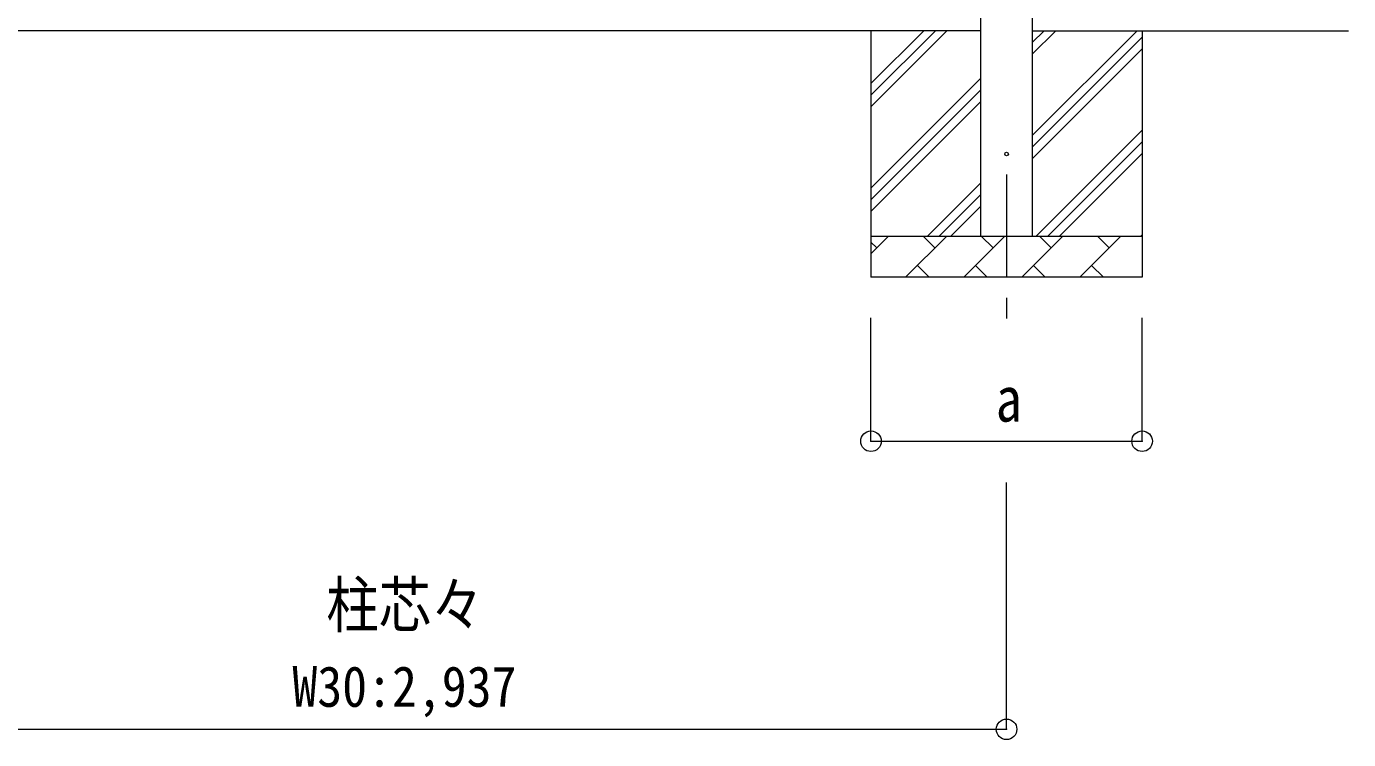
# Model space of a CAD drawing. Units: millimetres at full size, sheet at 1:50; details may follow other scales. Extents: x -14053 to 14053, y -9700 to 9700.
# Drawn here: x -4947 to -1729, y 2418 to 4153 of the extents above; entities that cross this region are included whole.
import ezdxf
from ezdxf.enums import TextEntityAlignment as Align

# ---------------------------------------------------------------- set-up
doc = ezdxf.new("R2010")
doc.units = ezdxf.units.MM
doc.header["$LTSCALE"] = 50
doc.header["$PDMODE"] = 32
doc.header["$PDSIZE"] = 50
doc.linetypes.add('CHAIN1', pattern=[8, 5, -1, 1, -1])
for name, color, linetype, lineweight in [('0-2_建具', 4, 'Continuous', 9), ('0-3_階段', 7, 'CHAIN1', 9), ('0-4_設備', 7, 'Continuous', 9), ('0-8_外構', 6, 'Continuous', 9)]:
    doc.layers.add(name, color=color, linetype=linetype, lineweight=lineweight)
doc.styles.add('ＭＳ ゴシック', font='')
doc.styles.get('ＭＳ ゴシック').set_extended_font_data('MS Gothic')

msp = doc.modelspace()

# ---------------------------------------------------------------- linework, layer by layer
at = {"layer": '0-2_建具'}
for p, q in [((-2623.94, 3642.73), (-2623.94, 6497.73)), ((-2498.94, 6497.73), (-2498.94, 3642.73))]:
    msp.add_line(p, q, dxfattribs=at)
msp.add_circle((-2561.44, 3842.73), 4.5, dxfattribs=at)
at = {"layer": '0-3_階段'}
msp.add_line((-2561.44, 3792.73), (-2561.44, 3428.32), dxfattribs=at)
at = {"layer": '0-4_設備'}
for p, q in [((-2623.94, 4142.73), (-5435.44, 4142.73)), ((-2891.44, 4142.73), (-2891.44, 3542.73)), ((-2891.44, 3957.68), (-2706.38, 4142.73)), ((-2891.44, 3985.96), (-2734.67, 4142.73)), ((-2891.44, 4014.25), (-2762.95, 4142.73)), ((-2498.94, 4142.73), (-1728.94, 4142.73)), ((-2498.94, 3887.63), (-2243.84, 4142.73)), ((-2498.94, 4085.62), (-2441.83, 4142.73)), ((-2498.94, 4113.9), (-2470.11, 4142.73)), ((-2498.94, 3859.35), (-2231.44, 4126.85)), ((-2231.44, 4142.73), (-2231.44, 3542.73)), ((-2498.94, 3831.06), (-2231.44, 4098.56)), ((-2891.44, 3759.69), (-2623.94, 4027.19)), ((-2891.44, 3731.4), (-2623.94, 3998.9)), ((-2891.44, 3703.12), (-2623.94, 3970.62)), ((-2489.28, 3642.73), (-2231.44, 3900.57)), ((-2460.99, 3642.73), (-2231.44, 3872.29)), ((-2432.71, 3642.73), (-2231.44, 3844)), ((-2753.84, 3642.73), (-2623.94, 3772.63)), ((-2725.55, 3642.73), (-2623.94, 3744.35)), ((-2697.27, 3642.73), (-2623.94, 3716.06)), ((-2891.44, 3642.73), (-2231.44, 3642.73)), ((-2891.44, 3599.84), (-2848.54, 3642.73)), ((-2807.12, 3542.73), (-2707.12, 3642.73)), ((-2735.67, 3614.18), (-2764.23, 3642.73)), ((-2665.7, 3542.73), (-2565.7, 3642.73)), ((-2594.25, 3614.18), (-2622.81, 3642.73)), ((-2524.28, 3542.73), (-2424.28, 3642.73)), ((-2452.83, 3614.18), (-2481.38, 3642.73)), ((-2382.86, 3542.73), (-2282.86, 3642.73)), ((-2311.41, 3614.18), (-2339.96, 3642.73)), ((-2234.72, 3642.73), (-2231.44, 3646.01)), ((-2877.1, 3614.18), (-2891.44, 3628.52)), ((-2231.44, 3542.73), (-2891.44, 3542.73)), ((-2778.57, 3571.28), (-2750.01, 3542.73)), ((-2637.15, 3571.28), (-2608.59, 3542.73)), ((-2495.72, 3571.28), (-2467.17, 3542.73)), ((-2354.3, 3571.28), (-2325.75, 3542.73))]:
    msp.add_line(p, q, dxfattribs=at)
at = {"layer": '0-8_外構'}
for p, q in [((-2891.44, 3143.73), (-2891.44, 3443.73)), ((-2231.44, 3143.73), (-2231.44, 3443.73)), ((-2891.44, 3143.73), (-2231.44, 3143.73)), ((-2561.44, 2442.84), (-2561.44, 3043.73))]:
    msp.add_line(p, q, dxfattribs=at)
msp.add_lwpolyline([(-10834.44, 2442.84), (-5497.94, 2442.84), (-2561.44, 2442.84)], dxfattribs=at)
for p in [(-2891.44, 3143.73), (-2231.44, 3143.73), (-2561.44, 2442.84)]:
    msp.add_point(p, dxfattribs=at)

# ---------------------------------------------------------------- texts
at = {"layer": '0-8_外構', "color": 7, "style": 'ＭＳ ゴシック'}
for s, height, width, p in [('a', 110, 0.85, (-2587.69, 3158.73)), ('柱芯々', 110, 0.85, (-4217.19, 2657.84)), ('W30:2,937', 98.97, 0.9, (-4299.69, 2467.84))]:
    msp.add_text(s, height=height, dxfattribs=dict(at, width=width)).set_placement(p, align=Align.BOTTOM_LEFT)

doc.saveas('drawing.dxf')
